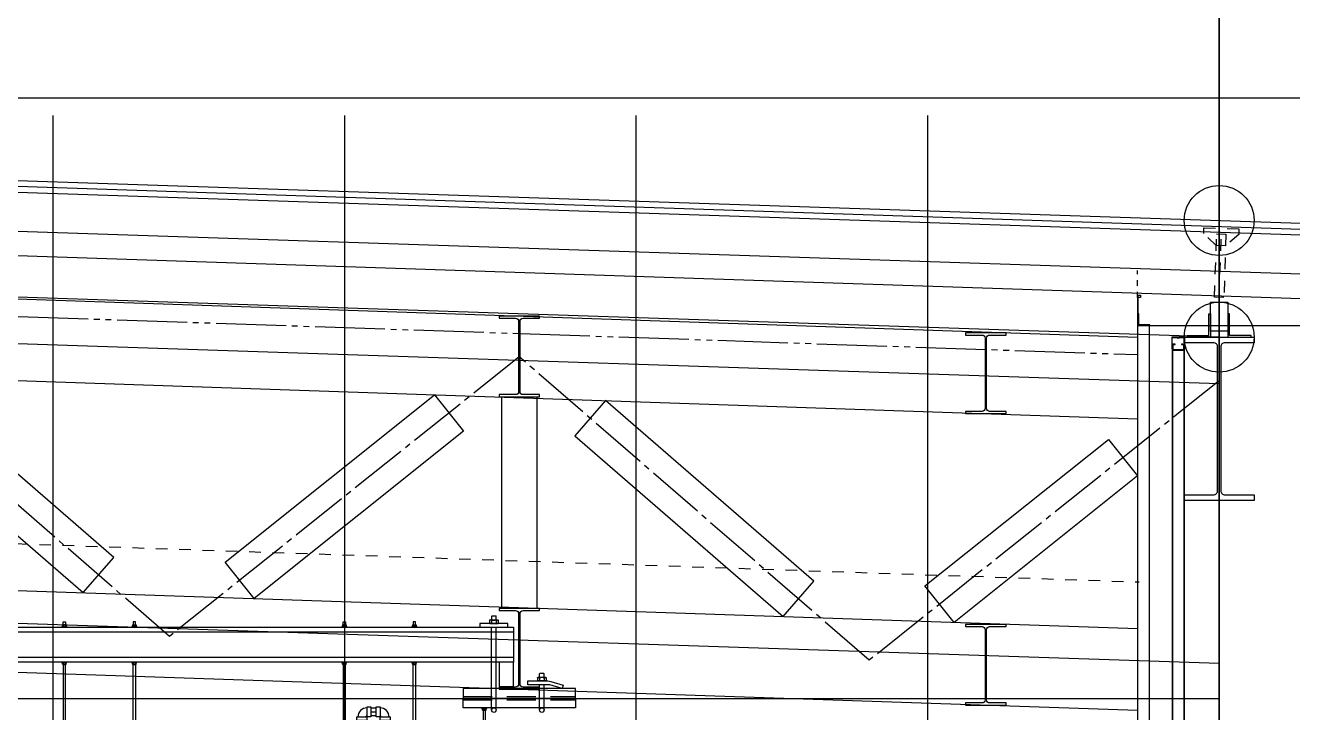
# Model space of a CAD drawing. Header units: millimetres. Extents: x -192235 to 515711, y 45168 to 947868.
# Drawn here: x 184882 to 190315, y 472990 to 475937 of the extents above; entities that cross this region are included whole.
import ezdxf

# ---------------------------------------------------------------- set-up
doc = ezdxf.new("R2010")
doc.units = ezdxf.units.MM
doc.header["$LTSCALE"] = 1000
for name, pattern in [('CENTER2', [1.125, 0.75, -0.125, 0.125, -0.125]), ('HIDDEN', [0.375, 0.25, -0.125]), ('HIDDEN2', [4.7625, 3.175, -1.5875]), ('TPH12-SEC-@20-1$0$CENTERK0', [0.65, 0.5, -0.05, 0.05, -0.05]), ('TPH12-SEC-@20-1$0$CENTERK5', [6.916, 6.667, -0.083, 0.083, -0.083]), ('TPH12-SEC-@20-1$0$DOTK0', [0.05, 0.025, -0.025]), ('TPH12-SEC-@20-1$0$DOTK1', [0.1, 0.05, -0.05]), ('TPH12-SEC-@20-1$0$PHANTOMK1', [1.415, 1, -0.083, 0.083, -0.083, 0.083, -0.083]), ('YCD-Xfa-Sec-24$0$HIDDEN', [0.375, 0.25, -0.125]), ('YCD-Xfa-Sec-24$0$HIDDEN2', [0.1875, 0.125, -0.0625])]:
    doc.linetypes.add(name, pattern=pattern)
for name, color, linetype in [('FS-LINE', 10, 'Continuous'), ('TPH12-SEC-@20-1$0$$FFU', 252, 'TPH12-SEC-@20-1$0$DOTK1'), ('TPH12-SEC-@20-1$0$H-SIN', 252, 'TPH12-SEC-@20-1$0$CENTERK5'), ('TPH12-SEC-@20-1$0$MEJI', 252, 'Continuous'), ('TPH12-SEC-@20-1$0$SIAGE1', 252, 'Continuous'), ('TPH12-SEC-@20-1$0$SIAGE3', 252, 'Continuous'), ('TPH12-SEC-@20-1$0$STEEL1', 252, 'Continuous'), ('TPH12-SEC-@20-1$0$STEEL2', 252, 'Continuous'), ('TPH12-SEC-@20-1$0$STEEL3', 252, 'Continuous'), ('TPH12-SEC-@20-1$0$SUGATA3', 252, 'Continuous'), ('TPH12-SEC-@20-1$0$SUGATAD', 252, 'TPH12-SEC-@20-1$0$DOTK1'), ('YCD-Xfa-Sec-24$0$A-C-Ceil-Hand_3-8', 2, 'Continuous'), ('YCD-Xfa-Sec-24$0$A-WALL-F1', 190, 'Continuous'), ('YCD-Xfa-Sec-24$0$Ceil-Sup-150', 3, 'Continuous'), ('YCD-Xfa-Sec-24$0$Ceil-Sup-P1001', 3, 'Continuous'), ('YFM1P-短$0$M-FOUN', 252, 'Continuous')]:
    doc.layers.add(name, color=color, linetype=linetype)

# ---------------------------------------------------------------- blocks, each defined once
blk = doc.blocks.new('TPH12-SEC-@20-1')
at = {"layer": 'DEFPOINTS'}
for p, q in [((190000, 474600), (145000, 476100)), ((190000, 474400), (145000, 475900)), ((185000, 475550), (185000, 472750)), ((186250, 475550), (186250, 472750)), ((187500, 475550), (187500, 472750)), ((188750, 475550), (188750, 472750)), ((190000, 473200), (145000, 474700))]:
    blk.add_line(p, q, dxfattribs=at)
for centre in [(190000, 475100), (190000, 474600)]:
    blk.add_circle(centre, 150, dxfattribs=at)
at = {"layer": 'TPH12-SEC-@20-1$0$$FFU'}
blk.add_line((160356.8, 474550.1), (189656.8, 473550.1), dxfattribs=at)
at = {"layer": 'TPH12-SEC-@20-1$0$H-SIN'}
blk.add_line((190000, 484000), (190000, 447500), dxfattribs=at)
at = {"layer": 'TPH12-SEC-@20-1$0$MEJI'}
blk.add_line((193850, 475625), (174250, 475625), dxfattribs=at)
at = {"layer": 'TPH12-SEC-@20-1$0$SIAGE1'}
for p, q in [((145000, 476382.9), (190650, 474861.2)), ((145000, 476277.8), (190461.5, 474762.4)), ((189650, 474650), (189650, 470725))]:
    blk.add_line(p, q, dxfattribs=at)
blk.add_lwpolyline([(189650, 474650), (189653, 474650), (189653, 474769.9), (189650, 474769.9)], close=True, dxfattribs=at)
at = {"layer": 'TPH12-SEC-@20-1$0$SIAGE3'}
blk.add_line((189700, 474650), (189700, 470775), dxfattribs=at)
blk.add_lwpolyline([(189650, 474780), (189662.5, 474780), (189662.5, 474770), (189650, 474770, 0.678058)], format="xyb", close=True, dxfattribs=at)
at = {"layer": 'TPH12-SEC-@20-1$0$STEEL1'}
blk.add_lwpolyline([(189962.5, 474624.9), (189962.5, 474749.9), (190037.5, 474749.9), (190037.5, 474624.9)], close=True, dxfattribs=at)
at = {"layer": 'TPH12-SEC-@20-1$0$STEEL2'}
for points in [[(187087, 474690.4), (186913, 474690.4), (186913, 474681.4), (186984, 474681.4, -0.414214), (186997, 474668.4), (186997, 474366.4, -0.414214), (186984, 474353.4), (186913, 474353.4), (186913, 474344.4), (187087, 474344.4), (187087, 474353.4), (187016, 474353.4, -0.414214), (187003, 474366.4), (187003, 474668.4, -0.414214), (187016, 474681.4), (187087, 474681.4)], [(189087, 474618), (188913, 474618), (188913, 474609), (188984, 474609, -0.414214), (188997, 474596), (188997, 474294, -0.414214), (188984, 474281), (188913, 474281), (188913, 474272), (189087, 474272), (189087, 474281), (189016, 474281, -0.414214), (189003, 474294), (189003, 474596, -0.414214), (189016, 474609), (189087, 474609)], [(189850, 474600), (190150, 474600), (190150, 474576), (190024.5, 474576, 0.414214), (190006.5, 474558), (190006.5, 473942, 0.414214), (190024.5, 473924), (190150, 473924), (190150, 473900), (189850, 473900), (189850, 473924), (189975.5, 473924, 0.414214), (189993.5, 473942), (189993.5, 474558, 0.414214), (189975.5, 474576), (189850, 474576)], [(187087, 473436.4), (186913, 473436.4), (186913, 473427.4), (186984, 473427.4, -0.414214), (186997, 473414.4), (186997, 473112.4, -0.414214), (186984, 473099.4), (186913, 473099.4), (186913, 473090.4), (187087, 473090.4), (187087, 473099.4), (187016, 473099.4, -0.414214), (187003, 473112.4), (187003, 473414.4, -0.414214), (187016, 473427.4), (187087, 473427.4)], [(189087, 473368.2), (188913, 473368.2), (188913, 473359.2), (188984, 473359.2, -0.414214), (188997, 473346.2), (188997, 473044.2, -0.414214), (188984, 473031.2), (188913, 473031.2), (188913, 473022.2), (189087, 473022.2), (189087, 473031.2), (189016, 473031.2, -0.414214), (189003, 473044.2), (189003, 473346.2, -0.414214), (189016, 473359.2), (189087, 473359.2)]]:
    blk.add_lwpolyline(points, format="xyb", close=True, dxfattribs=at)
at = {"layer": 'TPH12-SEC-@20-1$0$STEEL3'}
for p, q in [((190000, 471232.8), (190000, 476874.9)), ((160350, 475600), (189650, 474600)), ((160350, 475249.8), (189650, 474249.8)), ((189650, 474650), (190350, 474650)), ((189650, 474650), (189650, 472783.5)), ((160350, 474350.2), (189650, 473350.2)), ((160350, 474000), (189650, 473000))]:
    blk.add_line(p, q, dxfattribs=at)
at = {"layer": 'TPH12-SEC-@20-1$0$STEEL3', "linetype": 'TPH12-SEC-@20-1$0$PHANTOMK1', "ltscale": 0.3}
for p, q in [((184003, 474717.7), (186997, 474615.5)), ((187003, 474615.3), (189650, 474525))]:
    blk.add_line(p, q, dxfattribs=at)
at = {"layer": 'TPH12-SEC-@20-1$0$STEEL3', "linetype": 'TPH12-SEC-@20-1$0$CENTERK0', "ltscale": 0.5}
for p, q in [((185500, 473316.7), (184000, 474617.7)), ((187000, 474515.3), (185500, 473316.7)), ((188500, 473214.4), (187000, 474515.3)), ((190000, 474413), (188500, 473214.4))]:
    blk.add_line(p, q, dxfattribs=at)
at = {"layer": 'TPH12-SEC-@20-1$0$STEEL3'}
for points in [[(189653, 474700), (189653, 474650), (189703, 474650), (189703, 474652.3), (189655.3, 474652.3), (189655.3, 474700)], [(189962.5, 474700), (189962.5, 474600), (189862.5, 474600), (189862.5, 474607), (189955.5, 474607), (189955.5, 474700)], [(190037.5, 474700), (190037.5, 474600), (190137.5, 474600), (190137.5, 474607), (190044.5, 474607), (190044.5, 474700)], [(185131, 473504.4), (185262, 473655.5), (184369, 474430), (184238, 474278.9)], [(185863.8, 473479.4), (185738.9, 473635.7), (186636.2, 474352.7), (186761.1, 474196.4)], [(187075, 473436.4), (186925, 473436.4), (186925, 474344.4), (187075, 474344.4)], [(188131, 473402), (188262, 473553.1), (187369, 474327.6), (187238, 474176.6)], [(188863.8, 473377), (188738.9, 473533.3), (189525.1, 474161.5), (189650, 474005.3)]]:
    blk.add_lwpolyline(points, close=True, dxfattribs=at)
at = {"layer": 'TPH12-SEC-@20-1$0$SUGATA3'}
for p, q in [((145000, 476600), (190650, 475078.3)), ((145000, 476575), (190650, 475053.3)), ((145000, 476550), (190650, 475028.3))]:
    blk.add_line(p, q, dxfattribs=at)
at = {"layer": 'TPH12-SEC-@20-1$0$SUGATAD'}
blk.add_line((190000, 474770), (190009.9, 475066.8), dxfattribs=at)
at = {"layer": 'TPH12-SEC-@20-1$0$SUGATAD', "linetype": 'TPH12-SEC-@20-1$0$DOTK0'}
blk.add_line((189650, 474769.9), (189650, 474885.1), dxfattribs=at)
at = {"layer": 'TPH12-SEC-@20-1$0$SUGATAD'}
blk.add_lwpolyline([(189987.4, 474992.6), (189934.1, 475044.4), (189934.9, 475069.3), (190084.9, 475064.3), (190084, 475039.4), (190027.4, 474991.2), (189987.4, 474992.6)], dxfattribs=at)
blk.add_lwpolyline([(189980, 474770.7), (189989.1, 475042.5), (190029.1, 475041.2), (190020, 474769.3)], close=True, dxfattribs=at)
blk = doc.blocks.new('YFM1P-短')
at = {"layer": 'YFM1P-短$0$M-FOUN'}
blk.add_line((190000, 473050), (100000, 473050), dxfattribs=at)
blk = doc.blocks.new('YCD-Xfa-Sec-24$0$Cap-3')
for p, q in [((-8, 2.8), (-11, 2)), ((-11, 2), (-11, 0)), ((-11, 2), (11, 2)), ((-11, 0), (11, 0)), ((-8, 9.2), (-8, 2.8)), ((0, 10), (-6, 10)), ((-4, 9.2), (-4, 2.8)), ((6, 10), (0, 10)), ((4, 2.8), (4, 9.2)), ((8, 9.2), (8, 2.8)), ((8, 2.8), (11, 2)), ((11, 2), (11, 0))]:
    blk.add_line(p, q)
for centre, radius, start, end in [((-6, 7.1), 2.9, 46.3972, 133.6028), ((-6, 4.9), 2.9, 226.3972, 313.6028), ((0, -0.4), 10.4, 67.3801, 112.6199), ((0, 12.4), 10.4, 247.3801, 292.6199), ((6, 7.1), 2.9, 46.3972, 133.6028), ((6, 4.9), 2.9, 226.3972, 313.6028)]:
    blk.add_arc(centre, radius, start, end)
blk = doc.blocks.new('YCD-Xfa-Sec-24$0$Cap-4')
for p, q in [((1.76, 0), (-1.76, 0)), ((-1.9, -1.31), (-1.9, -0.18)), ((-1.9, -1.31), (-1.9, -0.18)), ((1.76, -1.49), (-1.76, -1.49)), ((1.76, -1.49), (-1.76, -1.49)), ((-1.39, -0.05), (-1.75, -0.05)), ((-1.39, -0.05), (-1.75, -0.05)), ((-1.39, -1.44), (-1.75, -1.44)), ((-1.39, -1.44), (-1.75, -1.44)), ((-1.02, -1.31), (-1.02, -0.18)), ((-1.02, -1.31), (-1.02, -0.18)), ((-0.95, -1.49), (-0.95, -3.09)), ((-0.95, -3.09), (-0.82, -3.22)), ((0.82, -3.22), (-0.82, -3.22)), ((0.53, -0.05), (-0.53, -0.05)), ((0.53, -0.05), (-0.53, -0.05)), ((0.53, -1.44), (-0.53, -1.44)), ((0.53, -1.44), (-0.53, -1.44)), ((0.82, -3.22), (0.95, -3.09)), ((0.95, -1.49), (0.95, -3.09)), ((1.02, -1.31), (1.02, -0.18)), ((1.02, -1.31), (1.02, -0.18)), ((1.39, -0.05), (1.75, -0.05)), ((1.39, -0.05), (1.75, -0.05)), ((1.39, -1.44), (1.75, -1.44)), ((1.39, -1.44), (1.75, -1.44)), ((1.9, -1.31), (1.9, -0.18)), ((1.9, -1.31), (1.9, -0.18))]:
    blk.add_line(p, q)
for centre, radius, start, end in [((-1.6, -0.27), 0.316, 120.5681, 163.207), ((-1.6, -0.27), 0.316, 120.5681, 163.207), ((-1.64, -0.33), 0.303, 111.8965, 149.5654), ((-1.64, -0.33), 0.303, 111.8965, 149.5654), ((-1.64, -1.16), 0.303, 210.4346, 248.1035), ((-1.64, -1.16), 0.303, 210.4346, 248.1035), ((-1.6, -1.22), 0.316, 196.793, 239.4319), ((-1.6, -1.22), 0.316, 196.793, 239.4319), ((-1.6, -1.26), 1.23, 61.7885, 80.1123), ((-1.6, -1.26), 1.23, 61.7885, 80.1123), ((-1.6, -0.23), 1.23, 279.8877, 298.2115), ((-1.6, -0.23), 1.23, 279.8877, 298.2115), ((-0.43, -1.46), 1.41, 94.1532, 114.8761), ((-0.43, -1.46), 1.41, 94.1532, 114.8761), ((-0.43, -0.03), 1.41, 245.1239, 265.8468), ((-0.43, -0.03), 1.41, 245.1239, 265.8468), ((0.43, -1.46), 1.41, 65.1239, 85.8468), ((0.43, -1.46), 1.41, 65.1239, 85.8468), ((0.43, -0.03), 1.41, 274.1532, 294.8761), ((0.43, -0.03), 1.41, 274.1532, 294.8761), ((1.6, -1.26), 1.23, 99.8877, 118.2115), ((1.6, -1.26), 1.23, 99.8877, 118.2115), ((1.6, -0.23), 1.23, 241.7885, 260.1123), ((1.6, -0.23), 1.23, 241.7885, 260.1123), ((1.64, -0.33), 0.303, 30.4346, 68.1035), ((1.64, -0.33), 0.303, 30.4346, 68.1035), ((1.64, -1.16), 0.303, 291.8965, 329.5654), ((1.64, -1.16), 0.303, 291.8965, 329.5654), ((1.6, -0.27), 0.316, 16.793, 59.4319), ((1.6, -0.27), 0.316, 16.793, 59.4319), ((1.6, -1.22), 0.316, 300.5681, 343.207), ((1.6, -1.22), 0.316, 300.5681, 343.207)]:
    blk.add_arc(centre, radius, start, end)
blk = doc.blocks.new('YCD-Xfa-Sec-24')
at = {"layer": 'YCD-Xfa-Sec-24$0$A-C-Ceil-Hand_3-8', "elevation": 0}
for points in [[(523445.2, 403378.6), (523454.8, 403378.6), (523454.8, 403366.6), (523445.2, 403366.6)], [(523754.8, 403378.6), (523745.2, 403378.6), (523745.2, 403366.6), (523754.8, 403366.6)], [(524645.2, 403378.6), (524654.8, 403378.6), (524654.8, 403366.6), (524645.2, 403366.6)], [(524954.8, 403378.6), (524945.2, 403378.6), (524945.2, 403366.6), (524954.8, 403366.6)], [(523445.2, 401378), (523454.8, 401378), (523454.8, 403196.6), (523445.2, 403196.6)], [(523754.8, 401378), (523745.2, 401378), (523745.2, 403196.6), (523754.8, 403196.6)], [(524645.2, 401378), (524654.8, 401378), (524654.8, 403196.6), (524645.2, 403196.6)], [(524954.8, 401378), (524945.2, 401378), (524945.2, 403196.6), (524954.8, 403196.6)], [(523154.8, 401378), (523145.2, 401378), (523145.2, 403000.1), (523154.8, 403000.1)]]:
    blk.add_lwpolyline(points, close=True, dxfattribs=at)
at = {"layer": 'YCD-Xfa-Sec-24$0$A-WALL-F1', "elevation": 0}
for points in [[(520201, 404550), (520200, 404551.5, -0.587703), (520200.3, 404552), (520201.5, 404552), (520201.5, 404559.5), (520201, 404559.5), (520200, 404561, -0.587703), (520200.3, 404561.5), (520201.5, 404561.5), (520201.5, 404598.2), (520181.5, 404598.2), (520180, 404597.2), (520175.5, 404597.2), (520175, 404597.5), (520174.5, 404597.2), (520170, 404597.2), (520168.5, 404598.2), (520148.5, 404598.2), (520148.5, 404561.5), (520149.7, 404561.5, -0.587703), (520150, 404561), (520149, 404559.5), (520148.5, 404559.5), (520148.5, 404552), (520149.7, 404552, -0.587703), (520150, 404551.5), (520149, 404550), (520147, 404550), (520147, 404556.5), (520147.3, 404557), (520147, 404557.5), (520147, 404600), (520203, 404600), (520203, 404557.5), (520202.7, 404557), (520203, 404556.5), (520203, 404550)], [(520151.8, 404566.6), (520151.8, 404547.2, 0.414214), (520153.8, 404545.2), (520196.2, 404545.2, 0.414214), (520198.2, 404547.2), (520198.2, 404566.6, 0.414214), (520196.2, 404568.6), (520188, 404568.6), (520188, 404569.4), (520196, 404569.4, -0.414214), (520199, 404566.4), (520199, 404547.4, -0.414214), (520196, 404544.4), (520154, 404544.4, -0.414214), (520151, 404547.4), (520151, 404566.4, -0.414214), (520154, 404569.4), (520162, 404569.4), (520162, 404568.6), (520153.8, 404568.6, 0.414214)]]:
    blk.add_lwpolyline(points, format="xyb", close=True, dxfattribs=at)
at = {"layer": 'YCD-Xfa-Sec-24$0$A-WALL-F1'}
for points in [[(520151.8, 404569.4), (520159, 404569.4), (520159, 404570), (520151.8, 404570, 0.414214), (520150, 404568.2), (520150, 396274.2, 0.414213), (520151.8, 396272.4), (520159, 396272.4), (520159, 396273), (520151.8, 396273, -0.414214), (520150.6, 396274.2), (520150.6, 404568.2, -0.414214)], [(520198.2, 404569.4), (520191, 404569.4), (520191, 404570), (520198.2, 404570, -0.414214), (520200, 404568.2), (520200, 396274.2, -0.414213), (520198.2, 396272.4), (520191, 396272.4), (520191, 396273), (520198.2, 396273, 0.414214), (520199.4, 396274.2), (520199.4, 404568.2, 0.414214)]]:
    blk.add_lwpolyline(points, format="xyb", close=True, dxfattribs=at)
at = {"layer": 'YCD-Xfa-Sec-24$0$Ceil-Sup-150'}
for p, q in [((523099.5, 403000.6), (523099.5, 403356.6)), ((523118.6, 403000.6), (523118.6, 403356.6)), ((522894, 403000.6), (522894, 403109.6)), ((522913, 403000.6), (522913, 403109.6))]:
    blk.add_line(p, q, dxfattribs=at)
for points in [[(523169, 403356.6), (523049, 403356.6), (523049, 403372.6), (523169, 403372.6)], [(525975, 403356.6), (523025, 403356.6), (523025, 403206.6), (525975, 403206.6)], [(525975, 403336.6), (523025, 403336.6), (523025, 403226.6), (525975, 403226.6)], [(523025, 403206.6), (523087, 403206.6), (523087, 403101.7), (523025, 403101.7)]]:
    blk.add_lwpolyline(points, close=True, dxfattribs=at)
blk.add_lwpolyline([(522877.4, 403125.6, 0.072199), (522864.3, 403123.7), (522811.4, 403108), (522816, 403092.7), (522868.8, 403108.3, -0.072199), (522877.4, 403109.6), (522963.5, 403109.6), (522963.5, 403125.6)], format="xyb", close=True, dxfattribs=at)
at = {"layer": 'YCD-Xfa-Sec-24$0$Ceil-Sup-150', "linetype": 'YCD-Xfa-Sec-24$0$HIDDEN', "ltscale": 0.01}
for centre in [(522903.5, 403000.6), (523109, 403000.6)]:
    blk.add_arc(centre, 9.53, 0, 180, dxfattribs=at)
at = {"layer": 'YCD-Xfa-Sec-24$0$Ceil-Sup-150'}
for centre in [(522903.5, 403000.6), (523109, 403000.6)]:
    blk.add_arc(centre, 9.53, 180, 0, dxfattribs=at)
at = {"layer": 'YCD-Xfa-Sec-24$0$Ceil-Sup-P1001', "linetype": 'YCD-Xfa-Sec-24$0$HIDDEN2'}
for p, q in [((523241.4, 403058.5), (522758.6, 403058.5)), ((523241.4, 403044.2), (522758.6, 403044.2))]:
    blk.add_line(p, q, dxfattribs=at)
at = {"layer": 'YCD-Xfa-Sec-24$0$Ceil-Sup-P1001'}
for points in [[(523241.4, 403051.4), (522758.6, 403051.4), (522758.6, 403092.7), (523241.4, 403092.7)], [(523241.4, 403051.4), (522758.6, 403051.4), (522758.6, 403010.1), (523241.4, 403010.1)]]:
    blk.add_lwpolyline(points, close=True, dxfattribs=at)
at = {"layer": 'YCD-Xfa-Sec-24$0$A-C-Ceil-Hand_3-8'}
for p in [(523450, 403356.6), (524650, 403356.6)]:
    blk.add_blockref('YCD-Xfa-Sec-24$0$Cap-3', p, dxfattribs=at)
at = {"layer": 'YCD-Xfa-Sec-24$0$A-C-Ceil-Hand_3-8', "xscale": -1}
for p in [(523750, 403356.6), (524950, 403356.6)]:
    blk.add_blockref('YCD-Xfa-Sec-24$0$Cap-3', p, dxfattribs=at)
at = {"layer": 'YCD-Xfa-Sec-24$0$A-C-Ceil-Hand_3-8', "rotation": 180}
for p in [(523450, 403206.6), (524650, 403206.6)]:
    blk.add_blockref('YCD-Xfa-Sec-24$0$Cap-3', p, dxfattribs=at)
at = {"layer": 'YCD-Xfa-Sec-24$0$A-C-Ceil-Hand_3-8', "xscale": -1, "rotation": 180}
for p in [(523750, 403206.6), (524950, 403206.6), (523150, 403010.1)]:
    blk.add_blockref('YCD-Xfa-Sec-24$0$Cap-3', p, dxfattribs=at)
at = {"layer": 'YCD-Xfa-Sec-24$0$Ceil-Sup-150', "yscale": 10, "zscale": 10, "rotation": 180}
for p, xscale in [((523109, 403372.6), -10), ((522903.5, 403125.6), 10)]:
    blk.add_blockref('YCD-Xfa-Sec-24$0$Cap-4', p, dxfattribs=dict(at, xscale=xscale))
blk = doc.blocks.new('FS-90-25A')
at = {"layer": 'FS-LINE'}
for points in [[(2.15, -1.6), (-2.15, -1.6), (-2.15, 0), (2.15, 0)], [(-2.21, -1.66), (-2.21, -5.96), (-3.81, -5.96), (-3.81, -1.66)]]:
    blk.add_lwpolyline(points, close=True, dxfattribs=at)
for radius in [0.54, 3.88]:
    blk.add_arc((-2.21, -1.6), radius, 270, 0, dxfattribs=at)
blk = doc.blocks.new('L30-SP-TD-50x25-rd48.41375')
at = {"layer": 'FS-LINE'}
h = blk.add_hatch(dxfattribs=at)
h.set_pattern_fill('ANSI31', color=1, scale=1.5, style=0)
h.set_pattern_definition([(45, (-11264.6674, 12496.2735), (-3.367596, 3.367596), [])])
edge = h.paths.add_edge_path()
edge.add_arc((-7687.5, 18898.41), 3.02, 90, 270)
edge.add_arc((-7687.5, 18896.91), 1.51, 270, 450)
edge.add_arc((-7687.5, 18899.92), 1.51, 90, 270, ccw=False)
for p, q in [((-7683.69, 18911.02), (-7681.31, 18911.02)), ((-7689.17, 18903.54), (-7689.17, 18905.54)), ((-7685.83, 18903.54), (-7685.83, 18905.54)), ((-7683.69, 18907.68), (-7681.31, 18907.68)), ((-7679.17, 18854.25), (-7679.17, 18905.54)), ((-7675.83, 18854.25), (-7675.83, 18905.54)), ((-7689.17, 18901.94), (-7689.47, 18901.3)), ((-7685.83, 18901.94), (-7685.53, 18901.3)), ((-7695, 18873.56), (-7695, 18866.56)), ((-7665, 18873.56), (-7665, 18866.56)), ((-7678.35, 18869.5), (-7678.35, 18870.63)), ((-7677.9, 18870.81), (-7678.3, 18870.81)), ((-7678.3, 18870.44), (-7677.9, 18870.44)), ((-7678.3, 18869.69), (-7677.9, 18869.69)), ((-7677.9, 18869.31), (-7678.3, 18869.31)), ((-7677.9, 18870.81), (-7677.85, 18870.91)), ((-7677.9, 18869.31), (-7677.85, 18869.21)), ((-7677.85, 18869.21), (-7677.85, 18870.91)), ((-7677.85, 18870.91), (-7677.75, 18870.91)), ((-7677.75, 18869.21), (-7677.85, 18869.21)), ((-7677.75, 18870.91), (-7677.75, 18869.21)), ((-7677.25, 18869.21), (-7677.25, 18870.91)), ((-7677.25, 18870.91), (-7677.15, 18870.91)), ((-7677.15, 18869.21), (-7677.25, 18869.21)), ((-7677.15, 18870.91), (-7677.15, 18869.21)), ((-7677.1, 18870.81), (-7677.15, 18870.91)), ((-7677.1, 18869.31), (-7677.15, 18869.21)), ((-7677.1, 18870.81), (-7676.7, 18870.81)), ((-7676.7, 18870.44), (-7677.1, 18870.44)), ((-7676.7, 18869.69), (-7677.1, 18869.69)), ((-7677.1, 18869.31), (-7676.7, 18869.31)), ((-7676.65, 18870.63), (-7676.65, 18869.5))]:
    blk.add_line(p, q, dxfattribs=at)
at = {"layer": 'FS-LINE', "color": 1, "linetype": 'CENTER2', "ltscale": 0.01}
blk.add_line((-7687.5, 18903.43), (-7687.5, 18905.54), dxfattribs=at)
at = {"layer": 'FS-LINE', "color": 1, "linetype": 'CENTER2', "ltscale": 0.1}
for p, q in [((-7683.69, 18909.35), (-7681.31, 18909.35)), ((-7677.5, 18850), (-7677.5, 18905.54))]:
    blk.add_line(p, q, dxfattribs=at)
at = {"layer": 'FS-LINE', "color": 1, "linetype": 'CENTER2', "ltscale": 0.05}
for p, q in [((-7687.5, 18893.4), (-7687.5, 18903.43)), ((-7692.52, 18898.41), (-7682.48, 18898.41))]:
    blk.add_line(p, q, dxfattribs=at)
at = {"layer": 'FS-LINE'}
for points in [[(-7687.5, 18901.43, 1), (-7687.5, 18898.41, -1), (-7687.5, 18895.4, -1)], [(-7692.7, 18872.46), (-7692.7, 18867.66, -1), (-7693.3, 18867.66), (-7693.3, 18872.46, -1)], [(-7667.3, 18872.46), (-7667.3, 18867.66, 1), (-7666.7, 18867.66), (-7666.7, 18872.46, 1)]]:
    blk.add_lwpolyline(points, format="xyb", close=True, dxfattribs=at)
for points in [[(-7689.65, 18901.94), (-7685.35, 18901.94), (-7685.35, 18903.54), (-7689.65, 18903.54)], [(-7677.75, 18871.61), (-7679.42, 18871.61), (-7679.42, 18868.51), (-7677.75, 18868.51)], [(-7677.75, 18871.61), (-7677.5, 18871.61), (-7677.5, 18868.51), (-7677.75, 18868.51)], [(-7677.5, 18871.61), (-7677.25, 18871.61), (-7677.25, 18868.51), (-7677.5, 18868.51)], [(-7677.25, 18871.61), (-7675.58, 18871.61), (-7675.58, 18868.51), (-7677.25, 18868.51)], [(-7679.65, 18850), (-7679.65, 18854.25), (-7675.35, 18854.25), (-7675.35, 18850)]]:
    blk.add_lwpolyline(points, close=True, dxfattribs=at)
for points in [[(-7694.15, 18873.56), (-7695.95, 18873.56), (-7695.95, 18866.56), (-7694.15, 18866.56), (-7694.15, 18873.56), (-7691.65, 18873.56), (-7691.65, 18866.56), (-7696.25, 18866.56), (-7696.25, 18873.56), (-7695.95, 18873.56)], [(-7665.85, 18873.56), (-7664.05, 18873.56), (-7664.05, 18866.56), (-7665.85, 18866.56), (-7665.85, 18873.56), (-7668.35, 18873.56), (-7668.35, 18866.56), (-7663.75, 18866.56), (-7663.75, 18873.56), (-7664.05, 18873.56)], [(-7700, 18868.95), (-7700, 18868), (-7660, 18868), (-7660, 18872.13), (-7700, 18872.13), (-7700, 18871.18), (-7660, 18871.18), (-7660, 18868.95), (-7700, 18868.95), (-7700, 18872.13)], [(-7678.35, 18870.46), (-7679.25, 18870.46), (-7679.35, 18870.36), (-7679.35, 18869.77), (-7679.25, 18869.67), (-7678.35, 18869.67)]]:
    blk.add_lwpolyline(points, dxfattribs=at)
for points in [[(-7692.65, 18872.13), (-7692.65, 18872.64, 1), (-7693.35, 18872.64), (-7693.35, 18872.13)], [(-7667.35, 18872.13), (-7667.35, 18872.64, -1), (-7666.65, 18872.64), (-7666.65, 18872.13)], [(-7692.65, 18868), (-7692.65, 18867.49, -1), (-7693.35, 18867.49), (-7693.35, 18868)], [(-7667.35, 18868), (-7667.35, 18867.49, 1), (-7666.65, 18867.49), (-7666.65, 18868)]]:
    blk.add_lwpolyline(points, format="xyb", dxfattribs=at)
at = {"layer": 'FS-LINE', "linetype": 'HIDDEN', "ltscale": 0.01}
for points in [[(-7679.17, 18871.61), (-7679.42, 18871.61), (-7679.42, 18868.51), (-7679.17, 18868.51)], [(-7675.83, 18871.61), (-7675.58, 18871.61), (-7675.58, 18868.51), (-7675.83, 18868.51)]]:
    blk.add_lwpolyline(points, close=True, dxfattribs=at)
at = {"layer": 'FS-LINE'}
for radius in [3.5, 3.02]:
    blk.add_circle((-7687.5, 18898.41), radius, dxfattribs=at)
at = {"layer": 'FS-LINE', "linetype": 'HIDDEN2', "ltscale": 0.01}
for centre in [(-7693, 18872.46), (-7667, 18872.46), (-7693, 18867.66), (-7667, 18867.66)]:
    blk.add_circle(centre, 0.3, dxfattribs=at)
at = {"layer": 'FS-LINE'}
for centre, radius, start, end in [((-7677.97, 18870.63), 0.377, 150.1372, 209.8628), ((-7676.92, 18870.06), 1.43, 164.8107, 195.1893), ((-7677.97, 18869.5), 0.377, 150.1372, 209.8628), ((-7678.23, 18870.63), 0.377, 330.1372, 29.8628), ((-7679.28, 18870.06), 1.43, 344.8107, 15.1893), ((-7678.23, 18869.5), 0.377, 330.1372, 29.8628), ((-7676.77, 18870.63), 0.377, 150.1372, 209.8628), ((-7675.72, 18870.06), 1.43, 164.8107, 195.1893), ((-7676.77, 18869.5), 0.377, 150.1372, 209.8628), ((-7677.03, 18870.63), 0.377, 330.1372, 29.8628), ((-7678.08, 18870.06), 1.43, 344.8107, 15.1893), ((-7677.03, 18869.5), 0.377, 330.1372, 29.8628)]:
    blk.add_arc(centre, radius, start, end, dxfattribs=at)
for p, rotation in [((-7687.5, 18905.54), 180), ((-7681.31, 18909.35), 90)]:
    blk.add_blockref('FS-90-25A', p, dxfattribs=dict(at, rotation=rotation))
blk = doc.blocks.new('SP-L30-25')
at = {"layer": 'FS-LINE', "xscale": 10, "yscale": 10, "zscale": 10}
blk.add_blockref('L30-SP-TD-50x25-rd48.41375', (263200, 283900), dxfattribs=at)

msp = doc.modelspace()

# ---------------------------------------------------------------- hatches: boundary and pattern name
at = {"true_color": 0xffffff}
h = msp.add_hatch(dxfattribs=at)
h.set_pattern_fill('ANSI31', scale=0.1)
edge = h.paths.add_edge_path()
edge.add_line((100000, 482700), (189649.99998, 482700))
edge.add_line((100000, 483000), (189649.99998, 483000))
edge.add_line((118433.49298, 471281.03175), (116868.88374, 471281.03175))
h.paths.add_polyline_path([(106717.73794, 482746.34146), (106937.07128, 482746.34146), (106937.07128, 482956.34146), (106717.73794, 482956.34146)], flags=25)
h.paths.add_polyline_path([(116851.27788, 482746.34146), (117070.61122, 482746.34146), (117070.61122, 482956.34146), (116851.27788, 482956.34146)], flags=25)
h.paths.add_polyline_path([(126310.22085, 482746.34146), (126529.55419, 482746.34146), (126529.55419, 482956.34146), (126310.22085, 482956.34146)], flags=25)
h.paths.add_polyline_path([(137161.91916, 482746.34146), (137381.2525, 482746.34146), (137381.2525, 482956.34146), (137161.91916, 482956.34146)], flags=25)
h.paths.add_polyline_path([(147414.49447, 482746.34146), (147633.82781, 482746.34146), (147633.82781, 482956.34146), (147414.49447, 482956.34146)], flags=25)
h.paths.add_polyline_path([(157005.85385, 482746.34146), (157225.18718, 482746.34146), (157225.18718, 482956.34146), (157005.85385, 482956.34146)], flags=25)
h.paths.add_polyline_path([(181423.90981, 482746.34146), (181643.24315, 482746.34146), (181643.24315, 482956.34146), (181423.90981, 482956.34146)], flags=25)
h.paths.add_polyline_path([(168993.12099, 482746.34146), (169212.45433, 482746.34146), (169212.45433, 482956.34146), (168993.12099, 482956.34146)], flags=25)

# ---------------------------------------------------------------- next in the draw order: block references
msp.add_blockref('TPH12-SEC-@20-1', (0, 0))

# ---------------------------------------------------------------- next in the draw order: linework, layer by layer
msp.add_line((190000, 484000), (190000, 447500))

# ---------------------------------------------------------------- next in the draw order: block references
at = {"xscale": -1}
for name, p in [('YFM1P-短', (290000, 0)), ('YCD-Xfa-Sec-24', (710000, 70000))]:
    msp.add_blockref(name, p, dxfattribs=at)
at = {"layer": 'FS-LINE'}
msp.add_blockref('SP-L30-25', (0, 0), dxfattribs=at)

doc.saveas('drawing.dxf')
